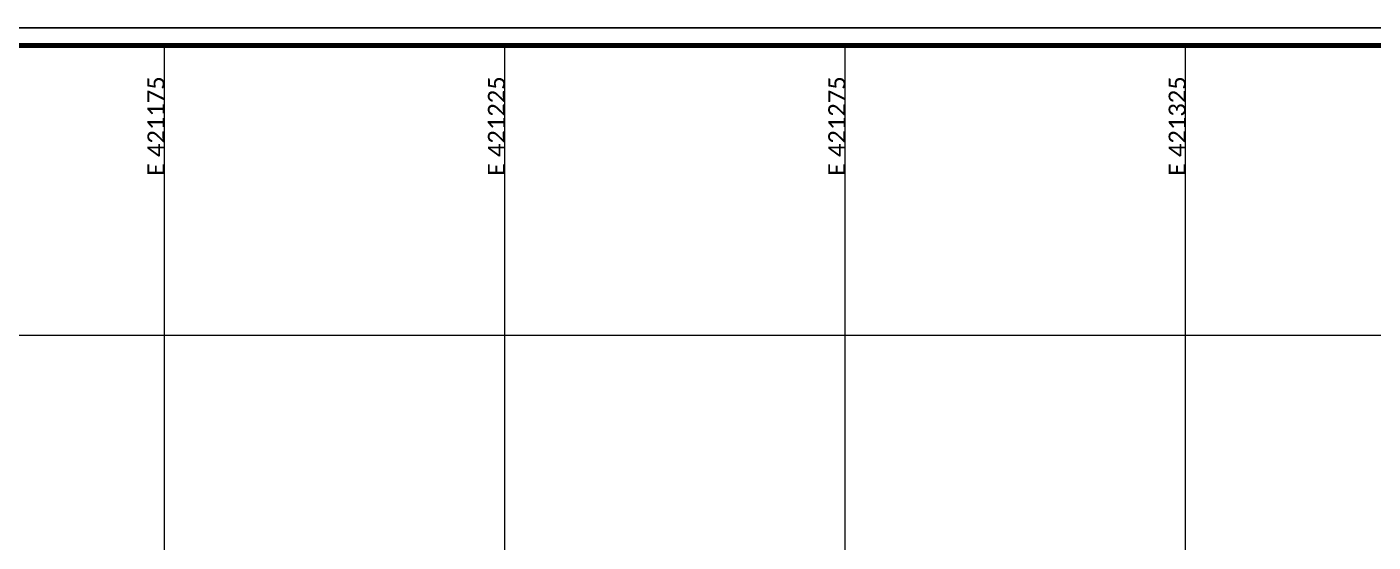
# Model space of a CAD drawing. Header units: metres. Extents: x 420822 to 421453, y 1458172 to 1458620.
# Drawn here: x 421154.8 to 421352.5, y 1458544.6 to 1458620.3 of the extents above; entities that cross this region are included whole.
import ezdxf

# ---------------------------------------------------------------- set-up
doc = ezdxf.new("R2010")
doc.units = ezdxf.units.M
doc.header["$MEASUREMENT"] = 0
doc.linetypes.add('DOT2', pattern=[0.125, 0, -0.125])
doc.layers.add('grid', color=5, linetype='DOT2', lineweight=20)
doc.layers.add('TITLE', color=86, linetype='CONTINUOUS')
doc.styles.add('Legend', font='calibri.ttf', dxfattribs={"height": 2})

msp = doc.modelspace()

# ---------------------------------------------------------------- linework, layer by layer
at = {"layer": 'grid', "color": 8, "linetype": 'ByBlock'}
for p, q in [((421175, 1458175), (421175, 1458617.5426)), ((421225, 1458175), (421225, 1458617.5426)), ((421275, 1458175), (421275, 1458617.5426)), ((421325, 1458175), (421325, 1458617.5426)), ((420825, 1458575), (421373.931, 1458575))]:
    msp.add_line(p, q, dxfattribs=at)
at = {"layer": 'TITLE', "color": 8, "const_width": 0.2297}
msp.add_lwpolyline([(420822.3963, 1458172.3963), (421453.1463, 1458172.3963), (421453.1463, 1458620.1463), (420822.3963, 1458620.1463)], close=True, dxfattribs=at)
at = {"layer": 'TITLE', "color": 12, "const_width": 0.75}
msp.add_lwpolyline([(420825, 1458175), (421450.5426, 1458175), (421450.5426, 1458617.5426), (420825, 1458617.5426)], close=True, dxfattribs=at)

# ---------------------------------------------------------------- texts
at = {"layer": 'grid', "linetype": 'ByBlock', "style": 'Legend'}
for s, p in [(' E 421175 ', (421175, 1458597.4954)), (' E 421225 ', (421225, 1458597.4954)), (' E 421275 ', (421275, 1458597.4954)), (' E 421325 ', (421325, 1458597.4954))]:
    msp.add_text(s, height=2.5, rotation=90, dxfattribs=at).set_placement(p)

doc.saveas('drawing.dxf')
